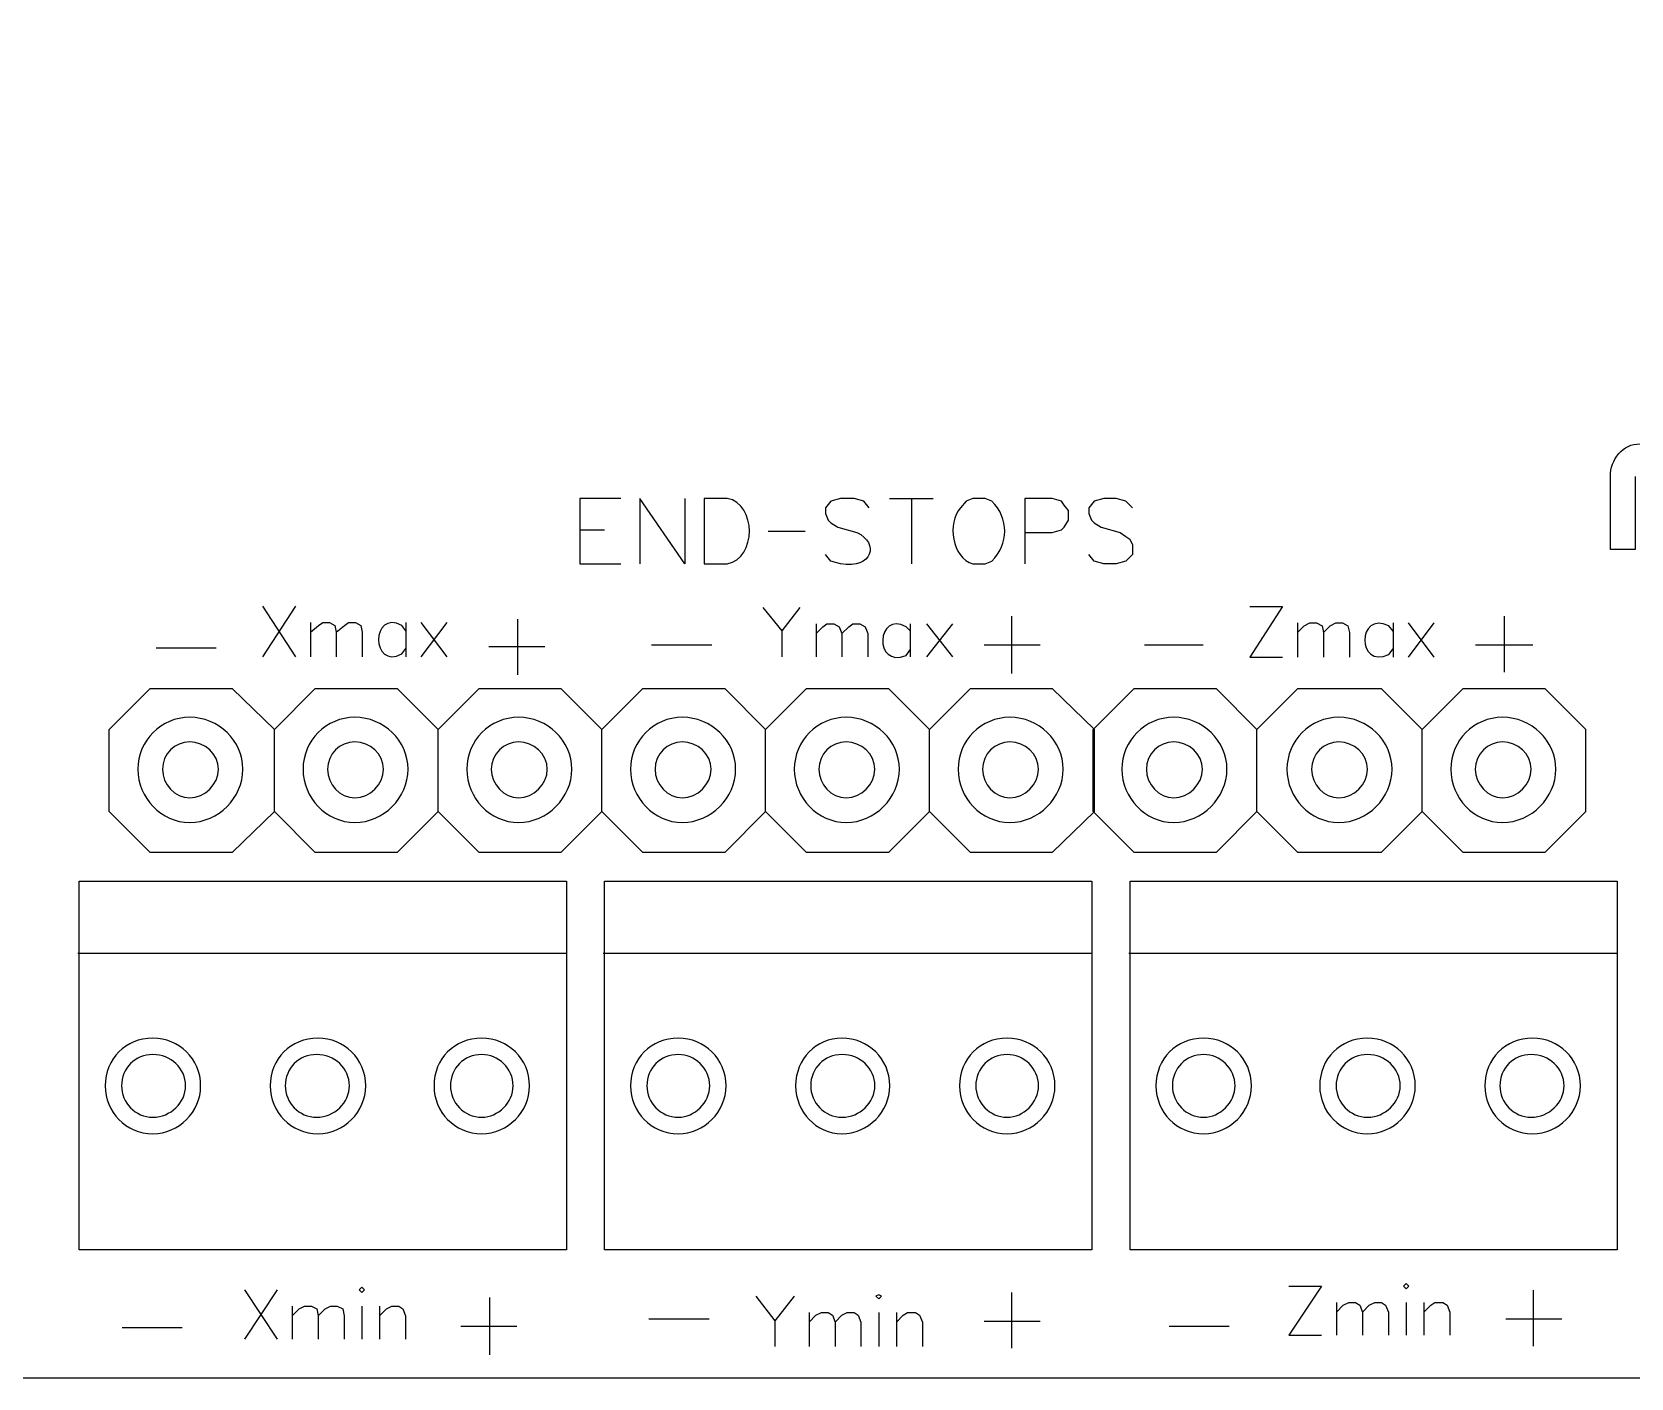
# Model space of a CAD drawing. Header units: inches. Extents: x 216.19 to 218.37, y 297.11 to 298.53.
# Drawn here: x 216.695 to 217.1825, y 297.1085 to 297.5187 of the extents above; entities that cross this region are included whole.
import ezdxf

# ---------------------------------------------------------------- set-up
doc = ezdxf.new("R2010")
doc.units = ezdxf.units.IN
doc.layers.get('0').update_dxf_attribs({"linetype": 'CONTINUOUS'})
doc.layers.add('x3v1_1_wiring_diagram', color=7, linetype='CONTINUOUS')

# ---------------------------------------------------------------- blocks, each defined once
blk = doc.blocks.new('Azteeg')
at = {"layer": 'x3v1_1_wiring_diagram', "color": 7}
for points in [[(0, 1.42497), (2.16013, 1.42497), (2.16013, 0), (0, 0), (0, 1.42497), (0, 1.42497)], [(0.99062, 0.27476), (0.99062, 0.25254), (0.98314, 0.25254), (0.98314, 0.27476)], [(0.68142, 0.2681), (0.66894, 0.2681), (0.66894, 0.24813), (0.68142, 0.24813)], [(0.70097, 0.2681), (0.70097, 0.24813), (0.68725, 0.2681), (0.68725, 0.24813)], [(0.71387, 0.2681), (0.7068, 0.2681), (0.7068, 0.2681)], [(0.7068, 0.2681), (0.7068, 0.24813), (0.71387, 0.24813)], [(0.75714, 0.26519), (0.75548, 0.26727), (0.75256, 0.2681), (0.7484, 0.2681), (0.74549, 0.26727), (0.74383, 0.26519), (0.74383, 0.26352), (0.74466, 0.26145), (0.74549, 0.26061), (0.74757, 0.25937), (0.7534, 0.2577)], [(0.76338, 0.2681), (0.7767, 0.2681)], [(0.77004, 0.2681), (0.77004, 0.24813)], [(0.78876, 0.2681), (0.78668, 0.26727), (0.78502, 0.26519)], [(0.79459, 0.26727), (0.7925, 0.2681), (0.78876, 0.2681), (0.78876, 0.2681)], [(0.80457, 0.2577), (0.81289, 0.2577), (0.8158, 0.25853), (0.81664, 0.25937), (0.81788, 0.26145), (0.81788, 0.26436), (0.81664, 0.26602), (0.8158, 0.26727), (0.81289, 0.2681), (0.80457, 0.2681), (0.80457, 0.24813)], [(0.83744, 0.26519), (0.83536, 0.26727), (0.83245, 0.2681), (0.8287, 0.2681), (0.82579, 0.26727), (0.82412, 0.26519), (0.82412, 0.26352), (0.82496, 0.26145), (0.82579, 0.26061), (0.82787, 0.25937), (0.83369, 0.2577), (0.83536, 0.25645), (0.83661, 0.25562), (0.83744, 0.25396), (0.83744, 0.25104), (0.83536, 0.24896), (0.83245, 0.24813), (0.8287, 0.24813), (0.82579, 0.24896), (0.82412, 0.25104)], [(0.66894, 0.25853), (0.67643, 0.25853)], [(0.72635, 0.25812), (0.73759, 0.25812)], [(0.7484, 0.24813), (0.74549, 0.24896), (0.74383, 0.25104)], [(0.78876, 0.24813), (0.7925, 0.24813), (0.79459, 0.24896)], [(0.58223, 0.23523), (0.57224, 0.21983)], [(0.57224, 0.23523), (0.58223, 0.21983)], [(0.72473, 0.23481), (0.73056, 0.22774), (0.73056, 0.21984)], [(0.73597, 0.23481), (0.73056, 0.22774)], [(0.87316, 0.23512), (0.88315, 0.23512), (0.87316, 0.21973), (0.88315, 0.21973)], [(0.5868, 0.22732), (0.5893, 0.2294), (0.59055, 0.23023), (0.59263, 0.23023), (0.59429, 0.2294), (0.59471, 0.22732), (0.59471, 0.21983)], [(0.5868, 0.23023), (0.5868, 0.21983)], [(0.59471, 0.22732), (0.5972, 0.2294), (0.59845, 0.23023), (0.60053, 0.23023), (0.6022, 0.2294), (0.60261, 0.22732), (0.60261, 0.21983)], [(0.61593, 0.22774), (0.61468, 0.2294)], [(0.61593, 0.23023), (0.61593, 0.21983)], [(0.62841, 0.23023), (0.6205, 0.21983)], [(0.6205, 0.23023), (0.62841, 0.21983)], [(0.64994, 0.23132), (0.64994, 0.21427)], [(0.74096, 0.22691), (0.74304, 0.22899), (0.74429, 0.22982), (0.74637, 0.22982), (0.74803, 0.22899), (0.74886, 0.22691), (0.74886, 0.21984)], [(0.74096, 0.22982), (0.74096, 0.21984)], [(0.74886, 0.22691), (0.75095, 0.22899), (0.75219, 0.22982), (0.75427, 0.22982), (0.75594, 0.22899), (0.75677, 0.22691), (0.75677, 0.21984)], [(0.76967, 0.22982), (0.76967, 0.21984)], [(0.78256, 0.22982), (0.77466, 0.21984)], [(0.77466, 0.22982), (0.78256, 0.21984)], [(0.80055, 0.23216), (0.80055, 0.21468)], [(0.88773, 0.22722), (0.8898, 0.2293), (0.89147, 0.23013), (0.89355, 0.23013), (0.89521, 0.2293), (0.89563, 0.22722), (0.89563, 0.21973)], [(0.88773, 0.23013), (0.88773, 0.21973)], [(0.89563, 0.22722), (0.89771, 0.2293), (0.89937, 0.23013), (0.90145, 0.23013), (0.90312, 0.2293), (0.90353, 0.22722), (0.90353, 0.21973)], [(0.91685, 0.22763), (0.9156, 0.2293)], [(0.91685, 0.23013), (0.91685, 0.21973)], [(0.92933, 0.23013), (0.92143, 0.21973)], [(0.92143, 0.23013), (0.92933, 0.21973)], [(0.95074, 0.23216), (0.95074, 0.2151)], [(0.76967, 0.22774), (0.76842, 0.22899)], [(0.53982, 0.22259), (0.55812, 0.22259)], [(0.61468, 0.22067), (0.61593, 0.22233)], [(0.6412, 0.223), (0.65826, 0.223)], [(0.69084, 0.22342), (0.70915, 0.22342)], [(0.76842, 0.22025), (0.76967, 0.22192)], [(0.79223, 0.22342), (0.80929, 0.22342)], [(0.84104, 0.22342), (0.85893, 0.22342)], [(0.9156, 0.22056), (0.91685, 0.22223)], [(0.94201, 0.22342), (0.95948, 0.22342)], [(0.57581, 0.17266), (0.56292, 0.16018), (0.53795, 0.16018), (0.52547, 0.17266), (0.52547, 0.19762), (0.53795, 0.21011), (0.56292, 0.21011), (0.57581, 0.19762)], [(0.62574, 0.17266), (0.61326, 0.16018), (0.58829, 0.16018), (0.57581, 0.17266), (0.57581, 0.19762), (0.58829, 0.21011), (0.61326, 0.21011), (0.62574, 0.19762)], [(0.66318, 0.16018), (0.63822, 0.16018), (0.62574, 0.17266), (0.62574, 0.19762), (0.63822, 0.21011)], [(0.63822, 0.21011), (0.66318, 0.21011)], [(0.67566, 0.19762), (0.66318, 0.21011)], [(0.72559, 0.17266), (0.71311, 0.16018), (0.68815, 0.16018), (0.67566, 0.17266), (0.67566, 0.19762), (0.68815, 0.21011), (0.71311, 0.21011), (0.72559, 0.19762)], [(0.77552, 0.17266), (0.76303, 0.16018), (0.73807, 0.16018), (0.72559, 0.17266), (0.72559, 0.19762), (0.73807, 0.21011), (0.76303, 0.21011), (0.77552, 0.19762)], [(0.81296, 0.16018), (0.788, 0.16018), (0.77552, 0.17266), (0.77552, 0.19762), (0.788, 0.21011)], [(0.788, 0.21011), (0.81296, 0.21011)], [(0.82586, 0.19762), (0.81296, 0.21011)], [(0.87537, 0.17266), (0.86289, 0.16018), (0.83792, 0.16018), (0.82544, 0.17266), (0.82544, 0.19762), (0.83792, 0.21011), (0.86289, 0.21011), (0.87537, 0.19762)], [(0.92571, 0.17266), (0.91323, 0.16018), (0.88785, 0.16018), (0.87537, 0.17266), (0.87537, 0.19762), (0.88785, 0.21011), (0.91323, 0.21011), (0.92571, 0.19762)], [(0.96316, 0.16018), (0.93819, 0.16018), (0.92571, 0.17266), (0.92571, 0.19762), (0.93819, 0.21011)], [(0.93819, 0.21011), (0.96316, 0.21011)], [(0.97564, 0.19762), (0.96316, 0.21011)], [(0.67566, 0.17266), (0.67566, 0.19762)], [(0.82586, 0.17266), (0.82586, 0.19762)], [(0.97564, 0.17266), (0.97564, 0.19762)], [(0.56624, 0.18556), (0.56624, 0.18556), (0.56624, 0.18556)], [(0.56624, 0.18556), (0.56624, 0.18556), (0.56624, 0.18556)], [(0.61659, 0.18556), (0.61659, 0.18556), (0.61659, 0.18556)], [(0.61659, 0.18556), (0.61659, 0.18556), (0.61659, 0.18556)], [(0.66651, 0.18556), (0.66651, 0.18556), (0.66651, 0.18556)], [(0.66651, 0.18556), (0.66651, 0.18556), (0.66651, 0.18556)], [(0.71644, 0.18556), (0.71644, 0.18556), (0.71644, 0.18556)], [(0.71644, 0.18556), (0.71644, 0.18556), (0.71644, 0.18556)], [(0.76636, 0.18556), (0.76636, 0.18556), (0.76636, 0.18556)], [(0.76636, 0.18556), (0.76636, 0.18556), (0.76636, 0.18556)], [(0.81629, 0.18556), (0.81629, 0.18556), (0.81629, 0.18556)], [(0.81629, 0.18556), (0.81629, 0.18556), (0.81629, 0.18556)], [(0.86622, 0.18556), (0.86622, 0.18556), (0.86622, 0.18556)], [(0.86622, 0.18556), (0.86622, 0.18556), (0.86622, 0.18556)], [(0.91656, 0.18556), (0.91656, 0.18556), (0.91656, 0.18556)], [(0.91656, 0.18556), (0.91656, 0.18556), (0.91656, 0.18556)], [(0.96648, 0.18556), (0.96648, 0.18556), (0.96648, 0.18556)], [(0.96648, 0.18556), (0.96648, 0.18556), (0.96648, 0.18556)], [(0.66318, 0.16018), (0.67566, 0.17266)], [(0.81296, 0.16018), (0.82586, 0.17266)], [(0.96316, 0.16018), (0.97564, 0.17266)], [(0.66485, 0.03911), (0.51632, 0.03911), (0.51632, 0.15144), (0.66485, 0.15144), (0.66485, 0.03911), (0.66485, 0.03911)], [(0.82503, 0.03911), (0.6765, 0.03911), (0.6765, 0.15144), (0.82503, 0.15144), (0.82503, 0.03911), (0.82503, 0.03911)], [(0.9852, 0.03911), (0.83668, 0.03911), (0.83668, 0.15144), (0.9852, 0.15144), (0.9852, 0.03911), (0.9852, 0.03911)], [(0.66485, 0.12939), (0.5159, 0.12939)], [(0.82503, 0.12939), (0.67608, 0.12939)], [(0.9852, 0.12939), (0.83626, 0.12939)], [(0.55335, 0.08904), (0.55335, 0.08904)], [(0.55335, 0.08904), (0.55335, 0.08904)], [(0.60369, 0.08904), (0.60369, 0.08904)], [(0.60369, 0.08904), (0.60369, 0.08904)], [(0.65361, 0.08904), (0.65361, 0.08904)], [(0.65361, 0.08904), (0.65361, 0.08904)], [(0.71353, 0.08904), (0.71353, 0.08904)], [(0.71353, 0.08904), (0.71353, 0.08904)], [(0.76345, 0.08904), (0.76345, 0.08904)], [(0.76345, 0.08904), (0.76345, 0.08904)], [(0.81379, 0.08904), (0.81379, 0.08904)], [(0.81379, 0.08904), (0.81379, 0.08904)], [(0.8737, 0.08904), (0.8737, 0.08904)], [(0.8737, 0.08904), (0.8737, 0.08904)], [(0.92363, 0.08904), (0.92363, 0.08904)], [(0.92363, 0.08904), (0.92363, 0.08904)], [(0.97397, 0.08904), (0.97397, 0.08904)], [(0.97397, 0.08904), (0.97397, 0.08904)], [(0.5767, 0.02687), (0.56671, 0.01189)], [(0.56671, 0.02687), (0.5767, 0.01189)], [(0.60166, 0.02687), (0.60249, 0.02603), (0.60333, 0.02687), (0.60249, 0.0277), (0.60166, 0.02687), (0.60166, 0.02687)], [(0.64142, 0.02455), (0.64142, 0.00707)], [(0.72262, 0.02496), (0.72844, 0.01747), (0.72844, 0.00957)], [(0.73427, 0.02496), (0.72844, 0.01747)], [(0.75923, 0.02496), (0.76006, 0.02413), (0.76089, 0.02496), (0.76006, 0.02538), (0.75923, 0.02496), (0.75923, 0.02496)], [(0.80056, 0.02611), (0.80056, 0.00905)], [(0.88506, 0.02801), (0.89505, 0.02801), (0.88506, 0.01303), (0.89505, 0.01303)], [(0.92001, 0.02801), (0.92084, 0.02717), (0.92167, 0.02801), (0.92084, 0.02884), (0.92001, 0.02801), (0.92001, 0.02801)], [(0.95956, 0.02676), (0.95956, 0.0097)], [(0.58128, 0.01896), (0.58336, 0.02104), (0.58502, 0.02187), (0.5871, 0.02187), (0.58876, 0.02104), (0.58918, 0.01896), (0.58918, 0.01189)], [(0.58128, 0.02187), (0.58128, 0.01189)], [(0.58918, 0.01896), (0.59126, 0.02104), (0.59293, 0.02187), (0.59501, 0.02187), (0.59667, 0.02104), (0.59709, 0.01896), (0.59709, 0.01189)], [(0.60249, 0.02187), (0.60249, 0.01189)], [(0.6079, 0.01896), (0.60998, 0.02104), (0.61165, 0.02187), (0.61373, 0.02187), (0.61498, 0.02104), (0.61581, 0.01896), (0.61581, 0.01189)], [(0.6079, 0.02187), (0.6079, 0.01189)], [(0.73884, 0.01706), (0.74092, 0.01914), (0.74259, 0.01997), (0.74467, 0.01997), (0.74592, 0.01914), (0.74675, 0.01706), (0.74675, 0.00957)], [(0.73884, 0.01997), (0.73884, 0.00957)], [(0.74675, 0.01706), (0.74883, 0.01914), (0.75049, 0.01997), (0.75257, 0.01997), (0.75382, 0.01914), (0.75465, 0.01706), (0.75465, 0.00957)], [(0.76006, 0.01997), (0.76006, 0.00957)], [(0.76547, 0.01706), (0.76755, 0.01914), (0.7688, 0.01997), (0.7713, 0.01997), (0.77254, 0.01914), (0.77338, 0.01706), (0.77338, 0.00957)], [(0.76547, 0.01997), (0.76547, 0.00957)], [(0.89962, 0.0201), (0.9017, 0.02218), (0.90337, 0.02302), (0.90545, 0.02302), (0.9067, 0.02218), (0.90753, 0.0201), (0.90753, 0.01303)], [(0.89962, 0.02302), (0.89962, 0.01303)], [(0.90753, 0.0201), (0.90961, 0.02218), (0.91127, 0.02302), (0.91335, 0.02302), (0.9146, 0.02218), (0.91543, 0.0201), (0.91543, 0.01303)], [(0.92084, 0.02302), (0.92084, 0.01303)], [(0.92625, 0.0201), (0.92833, 0.02218), (0.92958, 0.02302), (0.93207, 0.02302), (0.93332, 0.02218), (0.93415, 0.0201), (0.93415, 0.01303)], [(0.92625, 0.02302), (0.92625, 0.01303)], [(0.52938, 0.01539), (0.54768, 0.01539)], [(0.63269, 0.01581), (0.64975, 0.01581)], [(0.69001, 0.01802), (0.70832, 0.01802)], [(0.79223, 0.01737), (0.80929, 0.01737)], [(0.84863, 0.01581), (0.86694, 0.01581)], [(0.95124, 0.01802), (0.9683, 0.01802)]]:
    blk.add_lwpolyline(points, dxfattribs=at)
at = {"layer": 'x3v1_1_wiring_diagram', "color": 1}
for points in [[(0.55875, 0.18556), (0.55875, 0.18556)], [(0.55875, 0.18556), (0.55875, 0.18556)], [(0.6091, 0.18556), (0.6091, 0.18556)], [(0.6091, 0.18556), (0.6091, 0.18556)], [(0.65902, 0.18556), (0.65902, 0.18556)], [(0.65902, 0.18556), (0.65902, 0.18556)], [(0.70895, 0.18556), (0.70895, 0.18556)], [(0.70895, 0.18556), (0.70895, 0.18556)], [(0.75888, 0.18556), (0.75888, 0.18556)], [(0.75888, 0.18556), (0.75888, 0.18556)], [(0.8088, 0.18556), (0.8088, 0.18556)], [(0.8088, 0.18556), (0.8088, 0.18556)], [(0.85873, 0.18556), (0.85873, 0.18556)], [(0.85873, 0.18556), (0.85873, 0.18556)], [(0.90907, 0.18556), (0.90907, 0.18556)], [(0.90907, 0.18556), (0.90907, 0.18556)], [(0.95899, 0.18556), (0.95899, 0.18556)], [(0.95899, 0.18556), (0.95899, 0.18556)], [(0.54877, 0.08904), (0.54877, 0.08904)], [(0.54877, 0.08904), (0.54877, 0.08904)], [(0.5987, 0.08904), (0.5987, 0.08904)], [(0.5987, 0.08904), (0.5987, 0.08904)], [(0.64862, 0.08904), (0.64862, 0.08904)], [(0.64862, 0.08904), (0.64862, 0.08904)], [(0.70853, 0.08904), (0.70853, 0.08904)], [(0.70853, 0.08904), (0.70853, 0.08904)], [(0.75888, 0.08904), (0.75888, 0.08904)], [(0.75888, 0.08904), (0.75888, 0.08904)], [(0.8088, 0.08904), (0.8088, 0.08904)], [(0.8088, 0.08904), (0.8088, 0.08904)], [(0.86871, 0.08904), (0.86871, 0.08904)], [(0.86871, 0.08904), (0.86871, 0.08904)], [(0.91905, 0.08904), (0.91905, 0.08904)], [(0.91905, 0.08904), (0.91905, 0.08904)], [(0.96898, 0.08904), (0.96898, 0.08904)], [(0.96898, 0.08904), (0.96898, 0.08904)]]:
    blk.add_lwpolyline(points, dxfattribs=at)
at = {"layer": 'x3v1_1_wiring_diagram', "color": 7}
for points in [[(0.98566, 0.28175), (0.98735, 0.28371), (0.98952, 0.28468), (0.99218, 0.28468)], [(0.98314, 0.27476), (0.98314, 0.27747), (0.98398, 0.27979), (0.98566, 0.28175)], [(0.71387, 0.24813), (0.72288, 0.24981), (0.72288, 0.26642), (0.71387, 0.2681)], [(0.78502, 0.26519), (0.78082, 0.26065), (0.78237, 0.25), (0.78876, 0.24813)], [(0.79459, 0.24896), (0.79977, 0.25428), (0.79977, 0.26196), (0.79459, 0.26727)], [(0.7534, 0.2577), (0.76024, 0.25458), (0.75834, 0.24648), (0.7484, 0.24813)], [(0.61468, 0.2294), (0.60523, 0.23433), (0.60523, 0.21573), (0.61468, 0.22067)], [(0.76842, 0.22899), (0.75943, 0.23391), (0.75836, 0.21616), (0.76842, 0.22025)], [(0.9156, 0.2293), (0.9058, 0.23392), (0.9058, 0.21594), (0.9156, 0.22056)], [(0.55002, 0.20137), (0.54128, 0.20137), (0.53421, 0.1943), (0.53421, 0.18556)], [(0.55002, 0.20137), (0.54128, 0.20137), (0.53421, 0.1943), (0.53421, 0.18556)], [(0.55002, 0.20137), (0.54128, 0.20137), (0.53421, 0.1943), (0.53421, 0.18556)], [(0.55002, 0.20137), (0.54128, 0.20137), (0.53421, 0.1943), (0.53421, 0.18556)], [(0.56624, 0.18556), (0.56624, 0.1943), (0.55875, 0.20137), (0.55002, 0.20137)], [(0.56624, 0.18556), (0.56624, 0.1943), (0.55875, 0.20137), (0.55002, 0.20137)], [(0.56624, 0.18556), (0.56624, 0.1943), (0.55875, 0.20137), (0.55002, 0.20137)], [(0.56624, 0.18556), (0.56624, 0.1943), (0.55875, 0.20137), (0.55002, 0.20137)], [(0.60036, 0.20137), (0.59162, 0.20137), (0.58455, 0.1943), (0.58455, 0.18556)], [(0.60036, 0.20137), (0.59162, 0.20137), (0.58455, 0.1943), (0.58455, 0.18556)], [(0.60036, 0.20137), (0.59162, 0.20137), (0.58455, 0.1943), (0.58455, 0.18556)], [(0.60036, 0.20137), (0.59162, 0.20137), (0.58455, 0.1943), (0.58455, 0.18556)], [(0.61659, 0.18556), (0.61659, 0.1943), (0.6091, 0.20137), (0.60036, 0.20137)], [(0.61659, 0.18556), (0.61659, 0.1943), (0.6091, 0.20137), (0.60036, 0.20137)], [(0.61659, 0.18556), (0.61659, 0.1943), (0.6091, 0.20137), (0.60036, 0.20137)], [(0.61659, 0.18556), (0.61659, 0.1943), (0.6091, 0.20137), (0.60036, 0.20137)], [(0.65029, 0.20137), (0.64155, 0.20137), (0.63447, 0.1943), (0.63447, 0.18556)], [(0.65029, 0.20137), (0.64155, 0.20137), (0.63447, 0.1943), (0.63447, 0.18556)], [(0.65029, 0.20137), (0.64155, 0.20137), (0.63447, 0.1943), (0.63447, 0.18556)], [(0.65029, 0.20137), (0.64155, 0.20137), (0.63447, 0.1943), (0.63447, 0.18556)], [(0.66651, 0.18556), (0.66651, 0.1943), (0.65902, 0.20137), (0.65029, 0.20137)], [(0.66651, 0.18556), (0.66651, 0.1943), (0.65902, 0.20137), (0.65029, 0.20137)], [(0.66651, 0.18556), (0.66651, 0.1943), (0.65902, 0.20137), (0.65029, 0.20137)], [(0.66651, 0.18556), (0.66651, 0.1943), (0.65902, 0.20137), (0.65029, 0.20137)], [(0.70021, 0.20137), (0.69148, 0.20137), (0.6844, 0.1943), (0.6844, 0.18556)], [(0.70021, 0.20137), (0.69148, 0.20137), (0.6844, 0.1943), (0.6844, 0.18556)], [(0.70021, 0.20137), (0.69148, 0.20137), (0.6844, 0.1943), (0.6844, 0.18556)], [(0.70021, 0.20137), (0.69148, 0.20137), (0.6844, 0.1943), (0.6844, 0.18556)], [(0.71644, 0.18556), (0.71644, 0.1943), (0.70895, 0.20137), (0.70021, 0.20137)], [(0.71644, 0.18556), (0.71644, 0.1943), (0.70895, 0.20137), (0.70021, 0.20137)], [(0.71644, 0.18556), (0.71644, 0.1943), (0.70895, 0.20137), (0.70021, 0.20137)], [(0.71644, 0.18556), (0.71644, 0.1943), (0.70895, 0.20137), (0.70021, 0.20137)], [(0.75014, 0.20137), (0.7414, 0.20137), (0.73433, 0.1943), (0.73433, 0.18556)], [(0.75014, 0.20137), (0.7414, 0.20137), (0.73433, 0.1943), (0.73433, 0.18556)], [(0.75014, 0.20137), (0.7414, 0.20137), (0.73433, 0.1943), (0.73433, 0.18556)], [(0.75014, 0.20137), (0.7414, 0.20137), (0.73433, 0.1943), (0.73433, 0.18556)], [(0.76636, 0.18556), (0.76636, 0.1943), (0.75888, 0.20137), (0.75014, 0.20137)], [(0.76636, 0.18556), (0.76636, 0.1943), (0.75888, 0.20137), (0.75014, 0.20137)], [(0.76636, 0.18556), (0.76636, 0.1943), (0.75888, 0.20137), (0.75014, 0.20137)], [(0.76636, 0.18556), (0.76636, 0.1943), (0.75888, 0.20137), (0.75014, 0.20137)], [(0.80006, 0.20137), (0.79133, 0.20137), (0.78425, 0.1943), (0.78425, 0.18556)], [(0.80006, 0.20137), (0.79133, 0.20137), (0.78425, 0.1943), (0.78425, 0.18556)], [(0.80006, 0.20137), (0.79133, 0.20137), (0.78425, 0.1943), (0.78425, 0.18556)], [(0.80006, 0.20137), (0.79133, 0.20137), (0.78425, 0.1943), (0.78425, 0.18556)], [(0.81629, 0.18556), (0.81629, 0.1943), (0.8088, 0.20137), (0.80006, 0.20137)], [(0.81629, 0.18556), (0.81629, 0.1943), (0.8088, 0.20137), (0.80006, 0.20137)], [(0.81629, 0.18556), (0.81629, 0.1943), (0.8088, 0.20137), (0.80006, 0.20137)], [(0.81629, 0.18556), (0.81629, 0.1943), (0.8088, 0.20137), (0.80006, 0.20137)], [(0.84999, 0.20137), (0.84125, 0.20137), (0.83418, 0.1943), (0.83418, 0.18556)], [(0.84999, 0.20137), (0.84125, 0.20137), (0.83418, 0.1943), (0.83418, 0.18556)], [(0.84999, 0.20137), (0.84125, 0.20137), (0.83418, 0.1943), (0.83418, 0.18556)], [(0.84999, 0.20137), (0.84125, 0.20137), (0.83418, 0.1943), (0.83418, 0.18556)], [(0.86622, 0.18556), (0.86622, 0.1943), (0.85873, 0.20137), (0.84999, 0.20137)], [(0.86622, 0.18556), (0.86622, 0.1943), (0.85873, 0.20137), (0.84999, 0.20137)], [(0.86622, 0.18556), (0.86622, 0.1943), (0.85873, 0.20137), (0.84999, 0.20137)], [(0.86622, 0.18556), (0.86622, 0.1943), (0.85873, 0.20137), (0.84999, 0.20137)], [(0.90033, 0.20137), (0.89159, 0.20137), (0.88452, 0.1943), (0.88452, 0.18556)], [(0.90033, 0.20137), (0.89159, 0.20137), (0.88452, 0.1943), (0.88452, 0.18556)], [(0.90033, 0.20137), (0.89159, 0.20137), (0.88452, 0.1943), (0.88452, 0.18556)], [(0.90033, 0.20137), (0.89159, 0.20137), (0.88452, 0.1943), (0.88452, 0.18556)], [(0.91656, 0.18556), (0.91656, 0.1943), (0.90907, 0.20137), (0.90033, 0.20137)], [(0.91656, 0.18556), (0.91656, 0.1943), (0.90907, 0.20137), (0.90033, 0.20137)], [(0.91656, 0.18556), (0.91656, 0.1943), (0.90907, 0.20137), (0.90033, 0.20137)], [(0.91656, 0.18556), (0.91656, 0.1943), (0.90907, 0.20137), (0.90033, 0.20137)], [(0.95026, 0.20137), (0.94152, 0.20137), (0.93445, 0.1943), (0.93445, 0.18556)], [(0.95026, 0.20137), (0.94152, 0.20137), (0.93445, 0.1943), (0.93445, 0.18556)], [(0.95026, 0.20137), (0.94152, 0.20137), (0.93445, 0.1943), (0.93445, 0.18556)], [(0.95026, 0.20137), (0.94152, 0.20137), (0.93445, 0.1943), (0.93445, 0.18556)], [(0.96648, 0.18556), (0.96648, 0.1943), (0.95899, 0.20137), (0.95026, 0.20137)], [(0.96648, 0.18556), (0.96648, 0.1943), (0.95899, 0.20137), (0.95026, 0.20137)], [(0.96648, 0.18556), (0.96648, 0.1943), (0.95899, 0.20137), (0.95026, 0.20137)], [(0.96648, 0.18556), (0.96648, 0.1943), (0.95899, 0.20137), (0.95026, 0.20137)], [(0.53421, 0.18556), (0.53421, 0.17682), (0.54128, 0.16933), (0.55002, 0.16933)], [(0.53421, 0.18556), (0.53421, 0.17682), (0.54128, 0.16933), (0.55002, 0.16933)], [(0.53421, 0.18556), (0.53421, 0.17682), (0.54128, 0.16933), (0.55002, 0.16933)], [(0.53421, 0.18556), (0.53421, 0.17682), (0.54128, 0.16933), (0.55002, 0.16933)], [(0.55002, 0.16933), (0.55875, 0.16933), (0.56624, 0.17682), (0.56624, 0.18556)], [(0.55002, 0.16933), (0.55875, 0.16933), (0.56624, 0.17682), (0.56624, 0.18556)], [(0.55002, 0.16933), (0.55875, 0.16933), (0.56624, 0.17682), (0.56624, 0.18556)], [(0.55002, 0.16933), (0.55875, 0.16933), (0.56624, 0.17682), (0.56624, 0.18556)], [(0.58455, 0.18556), (0.58455, 0.17682), (0.59162, 0.16933), (0.60036, 0.16933)], [(0.58455, 0.18556), (0.58455, 0.17682), (0.59162, 0.16933), (0.60036, 0.16933)], [(0.58455, 0.18556), (0.58455, 0.17682), (0.59162, 0.16933), (0.60036, 0.16933)], [(0.58455, 0.18556), (0.58455, 0.17682), (0.59162, 0.16933), (0.60036, 0.16933)], [(0.60036, 0.16933), (0.6091, 0.16933), (0.61659, 0.17682), (0.61659, 0.18556)], [(0.60036, 0.16933), (0.6091, 0.16933), (0.61659, 0.17682), (0.61659, 0.18556)], [(0.60036, 0.16933), (0.6091, 0.16933), (0.61659, 0.17682), (0.61659, 0.18556)], [(0.60036, 0.16933), (0.6091, 0.16933), (0.61659, 0.17682), (0.61659, 0.18556)], [(0.63447, 0.18556), (0.63447, 0.17682), (0.64155, 0.16933), (0.65029, 0.16933)], [(0.63447, 0.18556), (0.63447, 0.17682), (0.64155, 0.16933), (0.65029, 0.16933)], [(0.63447, 0.18556), (0.63447, 0.17682), (0.64155, 0.16933), (0.65029, 0.16933)], [(0.63447, 0.18556), (0.63447, 0.17682), (0.64155, 0.16933), (0.65029, 0.16933)], [(0.65029, 0.16933), (0.65902, 0.16933), (0.66651, 0.17682), (0.66651, 0.18556)], [(0.65029, 0.16933), (0.65902, 0.16933), (0.66651, 0.17682), (0.66651, 0.18556)], [(0.65029, 0.16933), (0.65902, 0.16933), (0.66651, 0.17682), (0.66651, 0.18556)], [(0.65029, 0.16933), (0.65902, 0.16933), (0.66651, 0.17682), (0.66651, 0.18556)], [(0.6844, 0.18556), (0.6844, 0.17682), (0.69148, 0.16933), (0.70021, 0.16933)], [(0.6844, 0.18556), (0.6844, 0.17682), (0.69148, 0.16933), (0.70021, 0.16933)], [(0.6844, 0.18556), (0.6844, 0.17682), (0.69148, 0.16933), (0.70021, 0.16933)], [(0.6844, 0.18556), (0.6844, 0.17682), (0.69148, 0.16933), (0.70021, 0.16933)], [(0.70021, 0.16933), (0.70895, 0.16933), (0.71644, 0.17682), (0.71644, 0.18556)], [(0.70021, 0.16933), (0.70895, 0.16933), (0.71644, 0.17682), (0.71644, 0.18556)], [(0.70021, 0.16933), (0.70895, 0.16933), (0.71644, 0.17682), (0.71644, 0.18556)], [(0.70021, 0.16933), (0.70895, 0.16933), (0.71644, 0.17682), (0.71644, 0.18556)], [(0.73433, 0.18556), (0.73433, 0.17682), (0.7414, 0.16933), (0.75014, 0.16933)], [(0.73433, 0.18556), (0.73433, 0.17682), (0.7414, 0.16933), (0.75014, 0.16933)], [(0.73433, 0.18556), (0.73433, 0.17682), (0.7414, 0.16933), (0.75014, 0.16933)], [(0.73433, 0.18556), (0.73433, 0.17682), (0.7414, 0.16933), (0.75014, 0.16933)], [(0.75014, 0.16933), (0.75888, 0.16933), (0.76636, 0.17682), (0.76636, 0.18556)], [(0.75014, 0.16933), (0.75888, 0.16933), (0.76636, 0.17682), (0.76636, 0.18556)], [(0.75014, 0.16933), (0.75888, 0.16933), (0.76636, 0.17682), (0.76636, 0.18556)], [(0.75014, 0.16933), (0.75888, 0.16933), (0.76636, 0.17682), (0.76636, 0.18556)], [(0.78425, 0.18556), (0.78425, 0.17682), (0.79133, 0.16933), (0.80006, 0.16933)], [(0.78425, 0.18556), (0.78425, 0.17682), (0.79133, 0.16933), (0.80006, 0.16933)], [(0.78425, 0.18556), (0.78425, 0.17682), (0.79133, 0.16933), (0.80006, 0.16933)], [(0.78425, 0.18556), (0.78425, 0.17682), (0.79133, 0.16933), (0.80006, 0.16933)], [(0.80006, 0.16933), (0.8088, 0.16933), (0.81629, 0.17682), (0.81629, 0.18556)], [(0.80006, 0.16933), (0.8088, 0.16933), (0.81629, 0.17682), (0.81629, 0.18556)], [(0.80006, 0.16933), (0.8088, 0.16933), (0.81629, 0.17682), (0.81629, 0.18556)], [(0.80006, 0.16933), (0.8088, 0.16933), (0.81629, 0.17682), (0.81629, 0.18556)], [(0.83418, 0.18556), (0.83418, 0.17682), (0.84125, 0.16933), (0.84999, 0.16933)], [(0.83418, 0.18556), (0.83418, 0.17682), (0.84125, 0.16933), (0.84999, 0.16933)], [(0.83418, 0.18556), (0.83418, 0.17682), (0.84125, 0.16933), (0.84999, 0.16933)], [(0.83418, 0.18556), (0.83418, 0.17682), (0.84125, 0.16933), (0.84999, 0.16933)], [(0.84999, 0.16933), (0.85873, 0.16933), (0.86622, 0.17682), (0.86622, 0.18556)], [(0.84999, 0.16933), (0.85873, 0.16933), (0.86622, 0.17682), (0.86622, 0.18556)], [(0.84999, 0.16933), (0.85873, 0.16933), (0.86622, 0.17682), (0.86622, 0.18556)], [(0.84999, 0.16933), (0.85873, 0.16933), (0.86622, 0.17682), (0.86622, 0.18556)], [(0.88452, 0.18556), (0.88452, 0.17682), (0.89159, 0.16933), (0.90033, 0.16933)], [(0.88452, 0.18556), (0.88452, 0.17682), (0.89159, 0.16933), (0.90033, 0.16933)], [(0.88452, 0.18556), (0.88452, 0.17682), (0.89159, 0.16933), (0.90033, 0.16933)], [(0.88452, 0.18556), (0.88452, 0.17682), (0.89159, 0.16933), (0.90033, 0.16933)], [(0.90033, 0.16933), (0.90907, 0.16933), (0.91656, 0.17682), (0.91656, 0.18556)], [(0.90033, 0.16933), (0.90907, 0.16933), (0.91656, 0.17682), (0.91656, 0.18556)], [(0.90033, 0.16933), (0.90907, 0.16933), (0.91656, 0.17682), (0.91656, 0.18556)], [(0.90033, 0.16933), (0.90907, 0.16933), (0.91656, 0.17682), (0.91656, 0.18556)], [(0.93445, 0.18556), (0.93445, 0.17682), (0.94152, 0.16933), (0.95026, 0.16933)], [(0.93445, 0.18556), (0.93445, 0.17682), (0.94152, 0.16933), (0.95026, 0.16933)], [(0.93445, 0.18556), (0.93445, 0.17682), (0.94152, 0.16933), (0.95026, 0.16933)], [(0.93445, 0.18556), (0.93445, 0.17682), (0.94152, 0.16933), (0.95026, 0.16933)], [(0.95026, 0.16933), (0.95899, 0.16933), (0.96648, 0.17682), (0.96648, 0.18556)], [(0.95026, 0.16933), (0.95899, 0.16933), (0.96648, 0.17682), (0.96648, 0.18556)], [(0.95026, 0.16933), (0.95899, 0.16933), (0.96648, 0.17682), (0.96648, 0.18556)], [(0.95026, 0.16933), (0.95899, 0.16933), (0.96648, 0.17682), (0.96648, 0.18556)], [(0.53878, 0.1036), (0.53046, 0.1036), (0.52422, 0.09736), (0.52422, 0.08904)], [(0.53878, 0.1036), (0.53046, 0.1036), (0.52422, 0.09736), (0.52422, 0.08904)], [(0.55335, 0.08904), (0.55335, 0.09736), (0.54669, 0.1036), (0.53878, 0.1036)], [(0.55335, 0.08904), (0.55335, 0.09736), (0.54669, 0.1036), (0.53878, 0.1036)], [(0.58913, 0.1036), (0.5808, 0.1036), (0.57456, 0.09736), (0.57456, 0.08904)], [(0.58913, 0.1036), (0.5808, 0.1036), (0.57456, 0.09736), (0.57456, 0.08904)], [(0.60369, 0.08904), (0.60369, 0.09736), (0.59703, 0.1036), (0.58913, 0.1036)], [(0.60369, 0.08904), (0.60369, 0.09736), (0.59703, 0.1036), (0.58913, 0.1036)], [(0.63905, 0.1036), (0.63073, 0.1036), (0.62449, 0.09736), (0.62449, 0.08904)], [(0.63905, 0.1036), (0.63073, 0.1036), (0.62449, 0.09736), (0.62449, 0.08904)], [(0.65361, 0.08904), (0.65361, 0.09736), (0.64696, 0.1036), (0.63905, 0.1036)], [(0.65361, 0.08904), (0.65361, 0.09736), (0.64696, 0.1036), (0.63905, 0.1036)], [(0.69896, 0.1036), (0.69064, 0.1036), (0.6844, 0.09736), (0.6844, 0.08904)], [(0.69896, 0.1036), (0.69064, 0.1036), (0.6844, 0.09736), (0.6844, 0.08904)], [(0.71353, 0.08904), (0.71353, 0.09736), (0.70687, 0.1036), (0.69896, 0.1036)], [(0.71353, 0.08904), (0.71353, 0.09736), (0.70687, 0.1036), (0.69896, 0.1036)], [(0.74889, 0.1036), (0.74098, 0.1036), (0.73474, 0.09736), (0.73474, 0.08904)], [(0.74889, 0.1036), (0.74098, 0.1036), (0.73474, 0.09736), (0.73474, 0.08904)], [(0.76345, 0.08904), (0.76345, 0.09736), (0.75679, 0.1036), (0.74889, 0.1036)], [(0.76345, 0.08904), (0.76345, 0.09736), (0.75679, 0.1036), (0.74889, 0.1036)], [(0.79923, 0.1036), (0.79091, 0.1036), (0.78467, 0.09736), (0.78467, 0.08904)], [(0.79923, 0.1036), (0.79091, 0.1036), (0.78467, 0.09736), (0.78467, 0.08904)], [(0.81379, 0.08904), (0.81379, 0.09736), (0.80714, 0.1036), (0.79923, 0.1036)], [(0.81379, 0.08904), (0.81379, 0.09736), (0.80714, 0.1036), (0.79923, 0.1036)], [(0.85914, 0.1036), (0.85082, 0.1036), (0.84458, 0.09736), (0.84458, 0.08904)], [(0.85914, 0.1036), (0.85082, 0.1036), (0.84458, 0.09736), (0.84458, 0.08904)], [(0.8737, 0.08904), (0.8737, 0.09736), (0.86705, 0.1036), (0.85914, 0.1036)], [(0.8737, 0.08904), (0.8737, 0.09736), (0.86705, 0.1036), (0.85914, 0.1036)], [(0.90907, 0.1036), (0.90075, 0.1036), (0.89451, 0.09736), (0.89451, 0.08904)], [(0.90907, 0.1036), (0.90075, 0.1036), (0.89451, 0.09736), (0.89451, 0.08904)], [(0.92363, 0.08904), (0.92363, 0.09736), (0.91697, 0.1036), (0.90907, 0.1036)], [(0.92363, 0.08904), (0.92363, 0.09736), (0.91697, 0.1036), (0.90907, 0.1036)], [(0.95941, 0.1036), (0.95109, 0.1036), (0.94485, 0.09736), (0.94485, 0.08904)], [(0.95941, 0.1036), (0.95109, 0.1036), (0.94485, 0.09736), (0.94485, 0.08904)], [(0.97397, 0.08904), (0.97397, 0.09736), (0.96732, 0.1036), (0.95941, 0.1036)], [(0.97397, 0.08904), (0.97397, 0.09736), (0.96732, 0.1036), (0.95941, 0.1036)], [(0.52422, 0.08904), (0.52422, 0.08113), (0.53046, 0.07447), (0.53878, 0.07447)], [(0.52422, 0.08904), (0.52422, 0.08113), (0.53046, 0.07447), (0.53878, 0.07447)], [(0.53878, 0.07447), (0.54669, 0.07447), (0.55335, 0.08113), (0.55335, 0.08904)], [(0.53878, 0.07447), (0.54669, 0.07447), (0.55335, 0.08113), (0.55335, 0.08904)], [(0.57456, 0.08904), (0.57456, 0.08113), (0.5808, 0.07447), (0.58913, 0.07447)], [(0.57456, 0.08904), (0.57456, 0.08113), (0.5808, 0.07447), (0.58913, 0.07447)], [(0.58913, 0.07447), (0.59703, 0.07447), (0.60369, 0.08113), (0.60369, 0.08904)], [(0.58913, 0.07447), (0.59703, 0.07447), (0.60369, 0.08113), (0.60369, 0.08904)], [(0.62449, 0.08904), (0.62449, 0.08113), (0.63073, 0.07447), (0.63905, 0.07447)], [(0.62449, 0.08904), (0.62449, 0.08113), (0.63073, 0.07447), (0.63905, 0.07447)], [(0.63905, 0.07447), (0.64696, 0.07447), (0.65361, 0.08113), (0.65361, 0.08904)], [(0.63905, 0.07447), (0.64696, 0.07447), (0.65361, 0.08113), (0.65361, 0.08904)], [(0.6844, 0.08904), (0.6844, 0.08113), (0.69064, 0.07447), (0.69896, 0.07447)], [(0.6844, 0.08904), (0.6844, 0.08113), (0.69064, 0.07447), (0.69896, 0.07447)], [(0.69896, 0.07447), (0.70687, 0.07447), (0.71353, 0.08113), (0.71353, 0.08904)], [(0.69896, 0.07447), (0.70687, 0.07447), (0.71353, 0.08113), (0.71353, 0.08904)], [(0.73474, 0.08904), (0.73474, 0.08113), (0.74098, 0.07447), (0.74889, 0.07447)], [(0.73474, 0.08904), (0.73474, 0.08113), (0.74098, 0.07447), (0.74889, 0.07447)], [(0.74889, 0.07447), (0.75679, 0.07447), (0.76345, 0.08113), (0.76345, 0.08904)], [(0.74889, 0.07447), (0.75679, 0.07447), (0.76345, 0.08113), (0.76345, 0.08904)], [(0.78467, 0.08904), (0.78467, 0.08113), (0.79091, 0.07447), (0.79923, 0.07447)], [(0.78467, 0.08904), (0.78467, 0.08113), (0.79091, 0.07447), (0.79923, 0.07447)], [(0.79923, 0.07447), (0.80714, 0.07447), (0.81379, 0.08113), (0.81379, 0.08904)], [(0.79923, 0.07447), (0.80714, 0.07447), (0.81379, 0.08113), (0.81379, 0.08904)], [(0.84458, 0.08904), (0.84458, 0.08113), (0.85082, 0.07447), (0.85914, 0.07447)], [(0.84458, 0.08904), (0.84458, 0.08113), (0.85082, 0.07447), (0.85914, 0.07447)], [(0.85914, 0.07447), (0.86705, 0.07447), (0.8737, 0.08113), (0.8737, 0.08904)], [(0.85914, 0.07447), (0.86705, 0.07447), (0.8737, 0.08113), (0.8737, 0.08904)], [(0.89451, 0.08904), (0.89451, 0.08113), (0.90075, 0.07447), (0.90907, 0.07447)], [(0.89451, 0.08904), (0.89451, 0.08113), (0.90075, 0.07447), (0.90907, 0.07447)], [(0.90907, 0.07447), (0.91697, 0.07447), (0.92363, 0.08113), (0.92363, 0.08904)], [(0.90907, 0.07447), (0.91697, 0.07447), (0.92363, 0.08113), (0.92363, 0.08904)], [(0.94485, 0.08904), (0.94485, 0.08113), (0.95109, 0.07447), (0.95941, 0.07447)], [(0.94485, 0.08904), (0.94485, 0.08113), (0.95109, 0.07447), (0.95941, 0.07447)], [(0.95941, 0.07447), (0.96732, 0.07447), (0.97397, 0.08113), (0.97397, 0.08904)], [(0.95941, 0.07447), (0.96732, 0.07447), (0.97397, 0.08113), (0.97397, 0.08904)]]:
    blk.add_open_spline(points, degree=3, dxfattribs=at)
at = {"layer": 'x3v1_1_wiring_diagram', "color": 1}
for points in [[(0.55002, 0.19388), (0.54544, 0.19388), (0.5417, 0.19014), (0.5417, 0.18556)], [(0.55002, 0.19388), (0.54544, 0.19388), (0.5417, 0.19014), (0.5417, 0.18556)], [(0.55875, 0.18556), (0.55875, 0.19014), (0.55459, 0.19388), (0.55002, 0.19388)], [(0.55875, 0.18556), (0.55875, 0.19014), (0.55459, 0.19388), (0.55002, 0.19388)], [(0.60036, 0.19388), (0.59578, 0.19388), (0.59204, 0.19014), (0.59204, 0.18556)], [(0.60036, 0.19388), (0.59578, 0.19388), (0.59204, 0.19014), (0.59204, 0.18556)], [(0.6091, 0.18556), (0.6091, 0.19014), (0.60494, 0.19388), (0.60036, 0.19388)], [(0.6091, 0.18556), (0.6091, 0.19014), (0.60494, 0.19388), (0.60036, 0.19388)], [(0.65029, 0.19388), (0.64571, 0.19388), (0.64196, 0.19014), (0.64196, 0.18556)], [(0.65029, 0.19388), (0.64571, 0.19388), (0.64196, 0.19014), (0.64196, 0.18556)], [(0.65902, 0.18556), (0.65902, 0.19014), (0.65486, 0.19388), (0.65029, 0.19388)], [(0.65902, 0.18556), (0.65902, 0.19014), (0.65486, 0.19388), (0.65029, 0.19388)], [(0.70021, 0.19388), (0.69563, 0.19388), (0.69189, 0.19014), (0.69189, 0.18556)], [(0.70021, 0.19388), (0.69563, 0.19388), (0.69189, 0.19014), (0.69189, 0.18556)], [(0.70895, 0.18556), (0.70895, 0.19014), (0.70479, 0.19388), (0.70021, 0.19388)], [(0.70895, 0.18556), (0.70895, 0.19014), (0.70479, 0.19388), (0.70021, 0.19388)], [(0.75014, 0.19388), (0.74556, 0.19388), (0.74182, 0.19014), (0.74182, 0.18556)], [(0.75014, 0.19388), (0.74556, 0.19388), (0.74182, 0.19014), (0.74182, 0.18556)], [(0.75888, 0.18556), (0.75888, 0.19014), (0.75471, 0.19388), (0.75014, 0.19388)], [(0.75888, 0.18556), (0.75888, 0.19014), (0.75471, 0.19388), (0.75014, 0.19388)], [(0.80006, 0.19388), (0.79549, 0.19388), (0.79174, 0.19014), (0.79174, 0.18556)], [(0.80006, 0.19388), (0.79549, 0.19388), (0.79174, 0.19014), (0.79174, 0.18556)], [(0.8088, 0.18556), (0.8088, 0.19014), (0.80464, 0.19388), (0.80006, 0.19388)], [(0.8088, 0.18556), (0.8088, 0.19014), (0.80464, 0.19388), (0.80006, 0.19388)], [(0.84999, 0.19388), (0.84541, 0.19388), (0.84167, 0.19014), (0.84167, 0.18556)], [(0.84999, 0.19388), (0.84541, 0.19388), (0.84167, 0.19014), (0.84167, 0.18556)], [(0.85873, 0.18556), (0.85873, 0.19014), (0.85457, 0.19388), (0.84999, 0.19388)], [(0.85873, 0.18556), (0.85873, 0.19014), (0.85457, 0.19388), (0.84999, 0.19388)], [(0.90033, 0.19388), (0.89575, 0.19388), (0.89201, 0.19014), (0.89201, 0.18556)], [(0.90033, 0.19388), (0.89575, 0.19388), (0.89201, 0.19014), (0.89201, 0.18556)], [(0.90907, 0.18556), (0.90907, 0.19014), (0.90491, 0.19388), (0.90033, 0.19388)], [(0.90907, 0.18556), (0.90907, 0.19014), (0.90491, 0.19388), (0.90033, 0.19388)], [(0.95026, 0.19388), (0.94568, 0.19388), (0.94194, 0.19014), (0.94194, 0.18556)], [(0.95026, 0.19388), (0.94568, 0.19388), (0.94194, 0.19014), (0.94194, 0.18556)], [(0.95899, 0.18556), (0.95899, 0.19014), (0.95483, 0.19388), (0.95026, 0.19388)], [(0.95899, 0.18556), (0.95899, 0.19014), (0.95483, 0.19388), (0.95026, 0.19388)], [(0.5417, 0.18556), (0.5417, 0.18098), (0.54544, 0.17682), (0.55002, 0.17682)], [(0.5417, 0.18556), (0.5417, 0.18098), (0.54544, 0.17682), (0.55002, 0.17682)], [(0.55002, 0.17682), (0.55459, 0.17682), (0.55875, 0.18098), (0.55875, 0.18556)], [(0.55002, 0.17682), (0.55459, 0.17682), (0.55875, 0.18098), (0.55875, 0.18556)], [(0.59204, 0.18556), (0.59204, 0.18098), (0.59578, 0.17682), (0.60036, 0.17682)], [(0.59204, 0.18556), (0.59204, 0.18098), (0.59578, 0.17682), (0.60036, 0.17682)], [(0.60036, 0.17682), (0.60494, 0.17682), (0.6091, 0.18098), (0.6091, 0.18556)], [(0.60036, 0.17682), (0.60494, 0.17682), (0.6091, 0.18098), (0.6091, 0.18556)], [(0.64196, 0.18556), (0.64196, 0.18098), (0.64571, 0.17682), (0.65029, 0.17682)], [(0.64196, 0.18556), (0.64196, 0.18098), (0.64571, 0.17682), (0.65029, 0.17682)], [(0.65029, 0.17682), (0.65486, 0.17682), (0.65902, 0.18098), (0.65902, 0.18556)], [(0.65029, 0.17682), (0.65486, 0.17682), (0.65902, 0.18098), (0.65902, 0.18556)], [(0.69189, 0.18556), (0.69189, 0.18098), (0.69563, 0.17682), (0.70021, 0.17682)], [(0.69189, 0.18556), (0.69189, 0.18098), (0.69563, 0.17682), (0.70021, 0.17682)], [(0.70021, 0.17682), (0.70479, 0.17682), (0.70895, 0.18098), (0.70895, 0.18556)], [(0.70021, 0.17682), (0.70479, 0.17682), (0.70895, 0.18098), (0.70895, 0.18556)], [(0.74182, 0.18556), (0.74182, 0.18098), (0.74556, 0.17682), (0.75014, 0.17682)], [(0.74182, 0.18556), (0.74182, 0.18098), (0.74556, 0.17682), (0.75014, 0.17682)], [(0.75014, 0.17682), (0.75471, 0.17682), (0.75888, 0.18098), (0.75888, 0.18556)], [(0.75014, 0.17682), (0.75471, 0.17682), (0.75888, 0.18098), (0.75888, 0.18556)], [(0.79174, 0.18556), (0.79174, 0.18098), (0.79549, 0.17682), (0.80006, 0.17682)], [(0.79174, 0.18556), (0.79174, 0.18098), (0.79549, 0.17682), (0.80006, 0.17682)], [(0.80006, 0.17682), (0.80464, 0.17682), (0.8088, 0.18098), (0.8088, 0.18556)], [(0.80006, 0.17682), (0.80464, 0.17682), (0.8088, 0.18098), (0.8088, 0.18556)], [(0.84167, 0.18556), (0.84167, 0.18098), (0.84541, 0.17682), (0.84999, 0.17682)], [(0.84167, 0.18556), (0.84167, 0.18098), (0.84541, 0.17682), (0.84999, 0.17682)], [(0.84999, 0.17682), (0.85457, 0.17682), (0.85873, 0.18098), (0.85873, 0.18556)], [(0.84999, 0.17682), (0.85457, 0.17682), (0.85873, 0.18098), (0.85873, 0.18556)], [(0.89201, 0.18556), (0.89201, 0.18098), (0.89575, 0.17682), (0.90033, 0.17682)], [(0.89201, 0.18556), (0.89201, 0.18098), (0.89575, 0.17682), (0.90033, 0.17682)], [(0.90033, 0.17682), (0.90491, 0.17682), (0.90907, 0.18098), (0.90907, 0.18556)], [(0.90033, 0.17682), (0.90491, 0.17682), (0.90907, 0.18098), (0.90907, 0.18556)], [(0.94194, 0.18556), (0.94194, 0.18098), (0.94568, 0.17682), (0.95026, 0.17682)], [(0.94194, 0.18556), (0.94194, 0.18098), (0.94568, 0.17682), (0.95026, 0.17682)], [(0.95026, 0.17682), (0.95483, 0.17682), (0.95899, 0.18098), (0.95899, 0.18556)], [(0.95026, 0.17682), (0.95483, 0.17682), (0.95899, 0.18098), (0.95899, 0.18556)], [(0.53878, 0.0986), (0.53337, 0.0986), (0.52922, 0.09444), (0.52922, 0.08904)], [(0.53878, 0.0986), (0.53337, 0.0986), (0.52922, 0.09444), (0.52922, 0.08904)], [(0.54877, 0.08904), (0.54877, 0.09444), (0.54419, 0.0986), (0.53878, 0.0986)], [(0.54877, 0.08904), (0.54877, 0.09444), (0.54419, 0.0986), (0.53878, 0.0986)], [(0.58871, 0.0986), (0.5833, 0.0986), (0.57914, 0.09444), (0.57914, 0.08904)], [(0.58871, 0.0986), (0.5833, 0.0986), (0.57914, 0.09444), (0.57914, 0.08904)], [(0.5987, 0.08904), (0.5987, 0.09444), (0.59412, 0.0986), (0.58871, 0.0986)], [(0.5987, 0.08904), (0.5987, 0.09444), (0.59412, 0.0986), (0.58871, 0.0986)], [(0.63905, 0.0986), (0.63364, 0.0986), (0.62948, 0.09444), (0.62948, 0.08904)], [(0.63905, 0.0986), (0.63364, 0.0986), (0.62948, 0.09444), (0.62948, 0.08904)], [(0.64862, 0.08904), (0.64862, 0.09444), (0.64405, 0.0986), (0.63905, 0.0986)], [(0.64862, 0.08904), (0.64862, 0.09444), (0.64405, 0.0986), (0.63905, 0.0986)], [(0.69896, 0.0986), (0.69355, 0.0986), (0.68939, 0.09444), (0.68939, 0.08904)], [(0.69896, 0.0986), (0.69355, 0.0986), (0.68939, 0.09444), (0.68939, 0.08904)], [(0.70853, 0.08904), (0.70853, 0.09444), (0.70396, 0.0986), (0.69896, 0.0986)], [(0.70853, 0.08904), (0.70853, 0.09444), (0.70396, 0.0986), (0.69896, 0.0986)], [(0.74889, 0.0986), (0.74348, 0.0986), (0.73932, 0.09444), (0.73932, 0.08904)], [(0.74889, 0.0986), (0.74348, 0.0986), (0.73932, 0.09444), (0.73932, 0.08904)], [(0.75888, 0.08904), (0.75888, 0.09444), (0.7543, 0.0986), (0.74889, 0.0986)], [(0.75888, 0.08904), (0.75888, 0.09444), (0.7543, 0.0986), (0.74889, 0.0986)], [(0.79923, 0.0986), (0.79382, 0.0986), (0.78966, 0.09444), (0.78966, 0.08904)], [(0.79923, 0.0986), (0.79382, 0.0986), (0.78966, 0.09444), (0.78966, 0.08904)], [(0.8088, 0.08904), (0.8088, 0.09444), (0.80422, 0.0986), (0.79923, 0.0986)], [(0.8088, 0.08904), (0.8088, 0.09444), (0.80422, 0.0986), (0.79923, 0.0986)], [(0.85914, 0.0986), (0.85373, 0.0986), (0.84957, 0.09444), (0.84957, 0.08904)], [(0.85914, 0.0986), (0.85373, 0.0986), (0.84957, 0.09444), (0.84957, 0.08904)], [(0.86871, 0.08904), (0.86871, 0.09444), (0.86413, 0.0986), (0.85914, 0.0986)], [(0.86871, 0.08904), (0.86871, 0.09444), (0.86413, 0.0986), (0.85914, 0.0986)], [(0.90907, 0.0986), (0.90366, 0.0986), (0.8995, 0.09444), (0.8995, 0.08904)], [(0.90907, 0.0986), (0.90366, 0.0986), (0.8995, 0.09444), (0.8995, 0.08904)], [(0.91905, 0.08904), (0.91905, 0.09444), (0.91448, 0.0986), (0.90907, 0.0986)], [(0.91905, 0.08904), (0.91905, 0.09444), (0.91448, 0.0986), (0.90907, 0.0986)], [(0.95899, 0.0986), (0.95359, 0.0986), (0.94943, 0.09444), (0.94943, 0.08904)], [(0.95899, 0.0986), (0.95359, 0.0986), (0.94943, 0.09444), (0.94943, 0.08904)], [(0.96898, 0.08904), (0.96898, 0.09444), (0.9644, 0.0986), (0.95899, 0.0986)], [(0.96898, 0.08904), (0.96898, 0.09444), (0.9644, 0.0986), (0.95899, 0.0986)], [(0.52922, 0.08904), (0.52922, 0.08404), (0.53337, 0.07947), (0.53878, 0.07947)], [(0.52922, 0.08904), (0.52922, 0.08404), (0.53337, 0.07947), (0.53878, 0.07947)], [(0.53878, 0.07947), (0.54419, 0.07947), (0.54877, 0.08404), (0.54877, 0.08904)], [(0.53878, 0.07947), (0.54419, 0.07947), (0.54877, 0.08404), (0.54877, 0.08904)], [(0.57914, 0.08904), (0.57914, 0.08404), (0.5833, 0.07947), (0.58871, 0.07947)], [(0.57914, 0.08904), (0.57914, 0.08404), (0.5833, 0.07947), (0.58871, 0.07947)], [(0.58871, 0.07947), (0.59412, 0.07947), (0.5987, 0.08404), (0.5987, 0.08904)], [(0.58871, 0.07947), (0.59412, 0.07947), (0.5987, 0.08404), (0.5987, 0.08904)], [(0.62948, 0.08904), (0.62948, 0.08404), (0.63364, 0.07947), (0.63905, 0.07947)], [(0.62948, 0.08904), (0.62948, 0.08404), (0.63364, 0.07947), (0.63905, 0.07947)], [(0.63905, 0.07947), (0.64405, 0.07947), (0.64862, 0.08404), (0.64862, 0.08904)], [(0.63905, 0.07947), (0.64405, 0.07947), (0.64862, 0.08404), (0.64862, 0.08904)], [(0.68939, 0.08904), (0.68939, 0.08404), (0.69355, 0.07947), (0.69896, 0.07947)], [(0.68939, 0.08904), (0.68939, 0.08404), (0.69355, 0.07947), (0.69896, 0.07947)], [(0.69896, 0.07947), (0.70396, 0.07947), (0.70853, 0.08404), (0.70853, 0.08904)], [(0.69896, 0.07947), (0.70396, 0.07947), (0.70853, 0.08404), (0.70853, 0.08904)], [(0.73932, 0.08904), (0.73932, 0.08404), (0.74348, 0.07947), (0.74889, 0.07947)], [(0.73932, 0.08904), (0.73932, 0.08404), (0.74348, 0.07947), (0.74889, 0.07947)], [(0.74889, 0.07947), (0.7543, 0.07947), (0.75888, 0.08404), (0.75888, 0.08904)], [(0.74889, 0.07947), (0.7543, 0.07947), (0.75888, 0.08404), (0.75888, 0.08904)], [(0.78966, 0.08904), (0.78966, 0.08404), (0.79382, 0.07947), (0.79923, 0.07947)], [(0.78966, 0.08904), (0.78966, 0.08404), (0.79382, 0.07947), (0.79923, 0.07947)], [(0.79923, 0.07947), (0.80422, 0.07947), (0.8088, 0.08404), (0.8088, 0.08904)], [(0.79923, 0.07947), (0.80422, 0.07947), (0.8088, 0.08404), (0.8088, 0.08904)], [(0.84957, 0.08904), (0.84957, 0.08404), (0.85373, 0.07947), (0.85914, 0.07947)], [(0.84957, 0.08904), (0.84957, 0.08404), (0.85373, 0.07947), (0.85914, 0.07947)], [(0.85914, 0.07947), (0.86413, 0.07947), (0.86871, 0.08404), (0.86871, 0.08904)], [(0.85914, 0.07947), (0.86413, 0.07947), (0.86871, 0.08404), (0.86871, 0.08904)], [(0.8995, 0.08904), (0.8995, 0.08404), (0.90366, 0.07947), (0.90907, 0.07947)], [(0.8995, 0.08904), (0.8995, 0.08404), (0.90366, 0.07947), (0.90907, 0.07947)], [(0.90907, 0.07947), (0.91448, 0.07947), (0.91905, 0.08404), (0.91905, 0.08904)], [(0.90907, 0.07947), (0.91448, 0.07947), (0.91905, 0.08404), (0.91905, 0.08904)], [(0.94943, 0.08904), (0.94943, 0.08404), (0.95359, 0.07947), (0.95899, 0.07947)], [(0.94943, 0.08904), (0.94943, 0.08404), (0.95359, 0.07947), (0.95899, 0.07947)], [(0.95899, 0.07947), (0.9644, 0.07947), (0.96898, 0.08404), (0.96898, 0.08904)], [(0.95899, 0.07947), (0.9644, 0.07947), (0.96898, 0.08404), (0.96898, 0.08904)]]:
    blk.add_open_spline(points, degree=3, dxfattribs=at)

msp = doc.modelspace()

# ---------------------------------------------------------------- block references
at = {"linetype": 'ByBlock'}
msp.add_blockref('Azteeg', (216.19305, 297.10849), dxfattribs=at)

doc.saveas('drawing.dxf')
